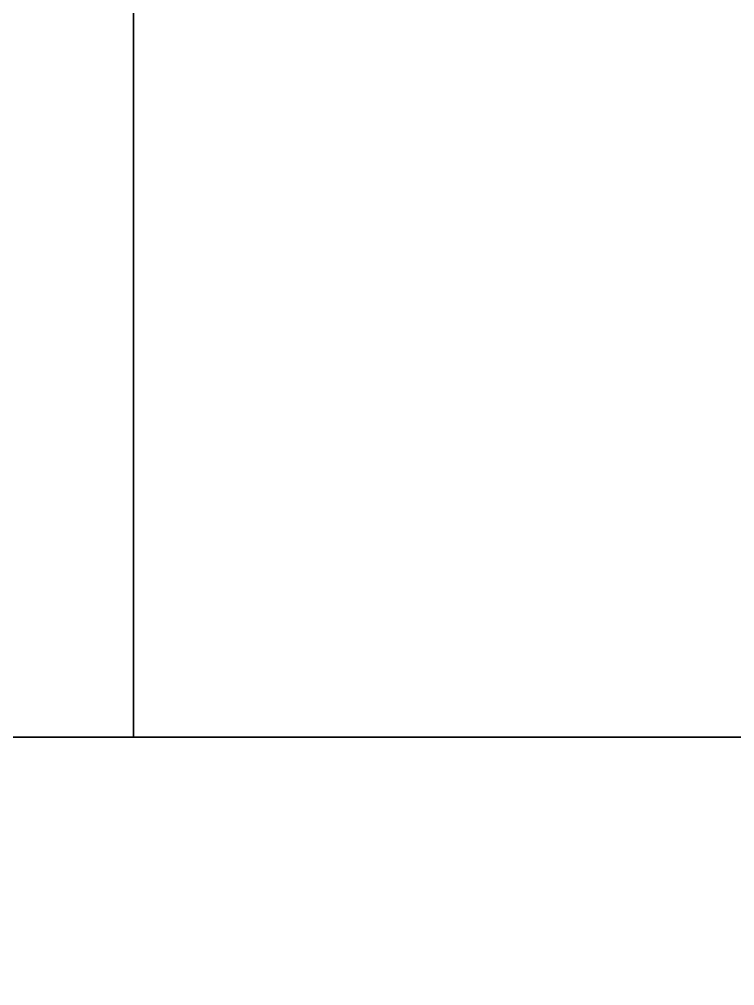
# Model space of a CAD drawing. Extents: x -80 to 2901, y -3352 to 80.
# Drawn here: x 1006.75 to 1011.45, y -2919.63 to -2913.29 of the extents above; entities that cross this region are included whole.
import ezdxf

# ---------------------------------------------------------------- set-up
doc = ezdxf.new("R2010")
doc.units = 0

# ---------------------------------------------------------------- blocks, each defined once
blk = doc.blocks.new('cocina Juan v2.bajo 2p gola 72x18.Suelo1', base_point=(0, 18))
at = {"layer": 'Blanco', "color": 0}
for points in [[(0, 18), (0, 395), (500, 395), (500, 18)], [(0, 18, 18), (0, 395, 18), (500, 395, 18), (500, 18, 18)]]:
    blk.add_3dface(points, dxfattribs=at)
at = {"layer": 'blanco', "color": 0}
blk.add_3dface([(500, 18, 18), (0, 18, 18), (0, 18), (500, 18)], dxfattribs=at)
blk = doc.blocks.new('cocina Juan v2.bajo 2p gola 72x18.Suelo')
at = {"layer": 'Blanco'}
blk.add_blockref('cocina Juan v2.bajo 2p gola 72x18.Suelo1', (0, 18), dxfattribs=at)
blk = doc.blocks.new('cocina Juan v2.bajo 2p gola 72x18.Lateral Derecho1', base_point=(500, 36, 778))
at = {"layer": 'Blanco', "color": 0}
for points in [[(482, 18, 18), (482, 395, 18), (500, 395, 18), (500, 18, 18)], [(482, 36, 778), (482, 18, 778), (500, 18, 778), (500, 36, 778)]]:
    blk.add_3dface(points, dxfattribs=at)
at = {"layer": 'blanco', "color": 0}
blk.add_3dface([(500, 18, 778), (500, 18, 18), (482, 18, 18), (482, 18, 778)], dxfattribs=at)
blk = doc.blocks.new('cocina Juan v2.bajo 2p gola 72x18.Lateral Derecho')
at = {"layer": 'Blanco'}
blk.add_blockref('cocina Juan v2.bajo 2p gola 72x18.Lateral Derecho1', (500, 36, 778), dxfattribs=at)
blk = doc.blocks.new('cocina Juan v2.bajo 2p gola 72x18.gola placa sin fijaciones [1]1', base_point=(0, 36, 850))
at = {"layer": 'blanco', "color": 0}
for points in [[(0, 36, 778), (0, 18, 778), (500, 18, 778), (500, 36, 778)], [(500, 36, 850), (500, 18, 850), (0, 18, 850), (0, 36, 850)]]:
    blk.add_3dface(points, dxfattribs=at)
at = {"layer": 'Blanco', "color": 0}
blk.add_3dface([(0, 18, 850), (0, 18, 778), (500, 18, 778), (500, 18, 850)], dxfattribs=at)
blk = doc.blocks.new('cocina Juan v2.bajo 2p gola 72x18.gola placa sin fijaciones [1]')
at = {"layer": 'Blanco'}
blk.add_blockref('cocina Juan v2.bajo 2p gola 72x18.gola placa sin fijaciones [1]1', (0, 36, 850), dxfattribs=at)
blk = doc.blocks.new('cocina Juan v2.bajo 2p gola 72x18.Door Std (doble) [1] (2)', base_point=(251.5, 0, 808))
at = {"layer": 'Blanco', "color": 0}
blk.add_3dface([(251.5, 18), (498.5, 18), (498.5, 18, 808), (251.5, 18, 808)], dxfattribs=at)
at = {"layer": 'blanco', "color": 0}
for points in [[(498.5, 18, 808), (498.5, 0, 808), (251.5, 0, 808), (251.5, 18, 808)], [(251.5, 0), (498.5, 0), (498.5, 18), (251.5, 18)], [(498.5, 18), (498.5, 0), (498.5, 0, 808), (498.5, 18, 808)]]:
    blk.add_3dface(points, dxfattribs=at)
blk = doc.blocks.new('cocina Juan v2.bajo 2p gola 72x18.Door Std (doble) [1]')
at = {"layer": 'Blanco'}
blk.add_blockref('cocina Juan v2.bajo 2p gola 72x18.Door Std (doble) [1] (2)', (251.5, 0, 808), dxfattribs=at)
blk = doc.blocks.new('cocina Juan v2.bajo 2p gola 72x18')
at = {"layer": 'cocina Juan v2.bajo 2p gola 72x18.Door Std (doble) [1]'}
blk.add_blockref('cocina Juan v2.bajo 2p gola 72x18.Door Std (doble) [1]', (0, 0), dxfattribs=at)
at = {"layer": 'cocina Juan v2.bajo 2p gola 72x18.gola placa sin fijaciones [1]'}
blk.add_blockref('cocina Juan v2.bajo 2p gola 72x18.gola placa sin fijaciones [1]', (0, 0), dxfattribs=at)
at = {"layer": 'cocina Juan v2.bajo 2p gola 72x18.Lateral Derecho'}
blk.add_blockref('cocina Juan v2.bajo 2p gola 72x18.Lateral Derecho', (0, 0), dxfattribs=at)
at = {"layer": 'cocina Juan v2.bajo 2p gola 72x18.Suelo'}
blk.add_blockref('cocina Juan v2.bajo 2p gola 72x18.Suelo', (0, 0), dxfattribs=at)

msp = doc.modelspace()

# ---------------------------------------------------------------- block references
at = {"rotation": 180}
msp.add_blockref('cocina Juan v2.bajo 2p gola 72x18', (1506, -2900, 100), dxfattribs=at)

doc.saveas('drawing.dxf')
